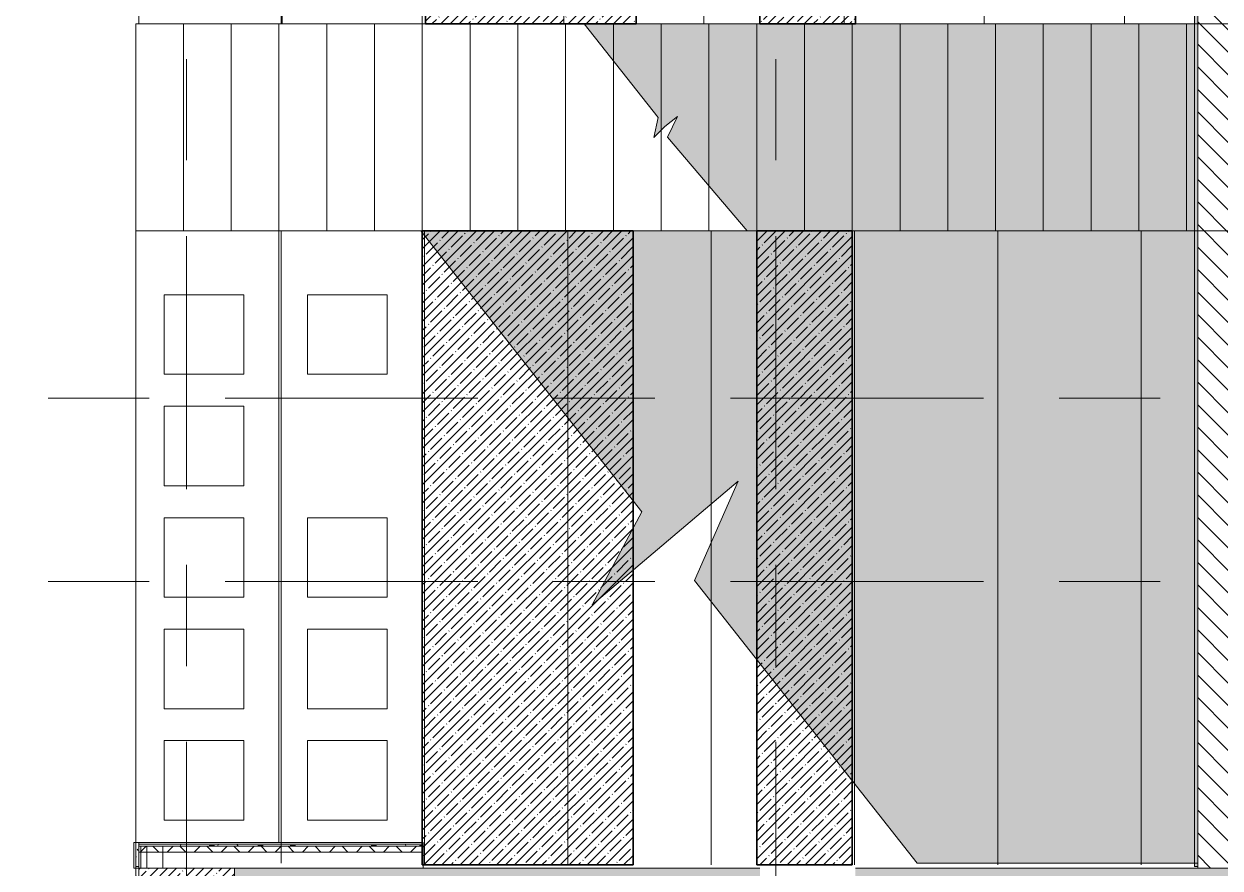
# Model space of a CAD drawing. Header units: millimetres. Extents: x -4185 to 186529, y -8553 to 29097.
# Drawn here: x 21188 to 28700, y 15200 to 20500 of the extents above; entities that cross this region are included whole.
import ezdxf

# ---------------------------------------------------------------- set-up
doc = ezdxf.new("R2010")
doc.units = ezdxf.units.MM
doc.linetypes.add('Осевая', pattern=[3175, 635, -476.25, 1587.5, -476.25])
for name, color, linetype, lineweight in [('A-DETL', 7, 'Continuous', 9), ('A-WALL', 7, 'Continuous', 9), ('I-WALL', 7, 'Continuous', 9), ('S-COLS', 7, 'Continuous', 9), ('S-STRS', 7, 'Continuous', 13), ('S-STRS-1', 7, 'Continuous', 9), ('S-STRS-2', 7, 'Continuous', 35), ('Оси-2', 7, 'Осевая', 9)]:
    doc.layers.add(name, color=color, linetype=linetype, lineweight=lineweight)
doc.layers.add('A-DETL-GENF-1', color=7, linetype='Continuous', lineweight=9, true_color=0xc0c0c0, transparency=0.4)
for name, color, linetype, lineweight, true_color in [('A-WALL-1', 7, 'Continuous', 9, 0x3c3c3c), ('A-WALL-FNSH-1', 7, 'Continuous', 9, 0x3c3c3c), ('I-FURN-1', 7, 'Continuous', 9, 0xf0f0f0)]:
    doc.layers.add(name, color=color, linetype=linetype, lineweight=lineweight, true_color=true_color)
pattern_1 = [(45, (0, 0), (-57.02463, 57.02463), []), (45, (57.025, 0), (-57.02463, 57.02463), [100.806, -20.161, 3.353, -16.808])]
pattern_2 = [(0, (0, 0), (121.92, 30.48), [10.058, -81.382, 10.058, -81.382, -487.68]), (0, (0, 0), (121.92, 30.48), [-182.88, 10.058, -172.822, 10.058, -81.382, -213.36]), (0, (0, 0), (121.92, 30.48), [-457.2, 10.058, -50.902, 10.058, -142.342]), (120, (45.72, 15.24), (-87.356454, 90.345817), [10.058, -81.382, 10.058, -81.382, -487.68]), (120, (45.72, 15.24), (-87.356454, 90.345817), [-182.88, 10.058, -172.822, 10.058, -81.382, -213.36]), (120, (45.72, 15.24), (-87.356454, 90.345817), [-457.2, 10.058, -50.902, 10.058, -142.342]), (240, (60.96, 76.2), (-34.563546, -120.825817), [10.058, -81.382, 10.058, -81.382, -487.68]), (240, (60.96, 76.2), (-34.563546, -120.825817), [-182.88, 10.058, -172.822, 10.058, -81.382, -213.36]), (240, (60.96, 76.2), (-34.563546, -120.825817), [-457.2, 10.058, -50.902, 10.058, -142.342])]

# ---------------------------------------------------------------- blocks, each defined once
blk = doc.blocks.new('Перекрытия 3 - Перекрытия 4-20977624-План размещения напольных электротехнических лючков и розеток 1 этажа в осях 1-12')
at = {"layer": 'S-STRS-1'}
h = blk.add_hatch(dxfattribs=at)
h.set_pattern_fill('FP_1', color=256, style=0, pattern_type=2)
h.set_pattern_definition(pattern_1)
h.paths.add_polyline_path([(25033.8, 20500), (25033.8, 26500), (23710, 26500), (23710, 20500), (24707.4, 20500)])
h.paths.add_polyline_path([(26410, 20500), (26410, 26500), (25810, 26500), (25810, 20500)])
at = {"layer": 'S-STRS'}
for p, q in [((21910, 26340), (21910, 20500)), ((22810, 20500), (22810, 26340)), ((22810, 20500), (21910, 20500)), ((23710, 20500), (22810, 20500))]:
    blk.add_line(p, q, dxfattribs=at)
at = {"layer": 'S-STRS-2'}
for p, q in [((25033.8, 26500), (23710, 26500)), ((23710, 26500), (23710, 20500)), ((25033.8, 20500), (25033.8, 26500)), ((25810, 26500), (25810, 20500)), ((26410, 20500), (26410, 26500)), ((23710, 20500), (25033.8, 20500)), ((25810, 20500), (26410, 20500))]:
    blk.add_line(p, q, dxfattribs=at)
blk = doc.blocks.new('BSC_Колонна _Прямоугольная - 600х600-V48-План размещения напольных электротехнических лючков и розеток 1 этажа в осях 1-12')
at = {"layer": 'S-COLS'}
h = blk.add_hatch(dxfattribs=at)
h.set_pattern_fill('FP_57', color=256, style=0, pattern_type=2)
h.set_pattern_definition([(45, (-22210, -14900), (-57.02463, 57.02463), []), (45, (-22152.975, -14900), (-57.02463, 57.02463), [100.806, -20.161, 3.353, -16.808])])
h.paths.add_polyline_path([(241.1, -300), (300, -300), (300, 300), (-300, 300), (-300, -300)])
for p, q in [((300, 300), (-300, 300)), ((-300, 300), (-300, -300)), ((300, -300), (300, 300)), ((-300, -300), (300, -300))]:
    blk.add_line(p, q, dxfattribs=at)
blk = doc.blocks.new('Подушка 500500  - Подушка 500х500 _второго цвета_-30765996-План размещения напольных электротехнических лючков и розеток 1 этажа в осях 1-12')
at = {"layer": 'I-FURN-1'}
for p, q in [((250, 250), (-250, 250)), ((-250, 250), (-250, -250)), ((-250, -250), (-250, 250)), ((-250, 250), (250, 250)), ((250, -250), (250, 250)), ((250, 250), (250, -250)), ((-250, -250), (250, -250)), ((250, -250), (-250, -250))]:
    blk.add_line(p, q, dxfattribs=at)
blk = doc.blocks.new('Подушка 500500  - Подушка 500500 -30734744-План размещения напольных электротехнических лючков и розеток 1 этажа в осях 1-12')
at = {"layer": 'I-FURN-1'}
for p, q in [((250, 250), (-250, 250)), ((-250, 250), (-250, -250)), ((-250, -250), (-250, 250)), ((-250, 250), (250, 250)), ((250, -250), (250, 250)), ((250, 250), (250, -250)), ((-250, -250), (250, -250)), ((250, -250), (-250, -250))]:
    blk.add_line(p, q, dxfattribs=at)
blk = doc.blocks.new('Перекрытия 2 - Перекрытия 4-32990152-План размещения напольных электротехнических лючков и розеток 1 этажа в осях 1-12')
at = {"layer": 'S-STRS-1'}
h = blk.add_hatch(dxfattribs=at)
h.set_pattern_fill('FP_87', color=256, style=0, pattern_type=2)
h.set_pattern_definition([(45, (20, -20), (-57.02463, 57.02463), []), (45, (77.025, -20), (-57.02463, 57.02463), [100.806, -20.161, 3.353, -16.808])])
h.paths.add_polyline_path([(25033.8, 15200), (25033.8, 19180), (23710, 19180), (23710, 15200)])
h.paths.add_polyline_path([(25810, 15200), (26410, 15200), (26410, 19180), (25810, 19180), (25810, 15211)])
at = {"layer": 'S-STRS'}
for p, q in [((21910, 19180), (22810, 19180)), ((21910, 19180), (21910, 15341)), ((22810, 19180), (23710, 19180)), ((22810, 15341), (22810, 19180))]:
    blk.add_line(p, q, dxfattribs=at)
at = {"layer": 'S-STRS-2'}
for p, q in [((25033.8, 19180), (23710, 19180)), ((23710, 19180), (23710, 15200)), ((25033.8, 15200), (25033.8, 19180)), ((26410, 19180), (25810, 19180)), ((25810, 19180), (25810, 15200)), ((26410, 15200), (26410, 19180)), ((23710, 15200), (25033.8, 15200)), ((25810, 15200), (26410, 15200))]:
    blk.add_line(p, q, dxfattribs=at)

msp = doc.modelspace()

# ---------------------------------------------------------------- hatches: boundary and pattern name
at = {"layer": 'A-DETL-GENF-1'}
for points in [[(26390, 19200), (28560, 19200), (28560, 20500), (24707.4, 20500), (25170.4, 19912), (25143.3, 19786), (25214, 19856.7), (25292.6, 19918.6), (25229.6, 19788), (25731.2, 19200), (25810, 19200)], [(28560, 15231), (28560, 19200), (23690, 19200), (23690, 19188.5), (25069.2, 17437.1), (24755.9, 16853.1), (25672.8, 17628.4), (25399.9, 17004.8), (26796.8, 15231), (28540, 15231)]]:
    msp.add_hatch(color=256, dxfattribs=at).paths.add_polyline_path(points)
at = {"layer": 'I-WALL'}
h = msp.add_hatch(dxfattribs=at)
h.set_pattern_fill('FP_84', color=256, style=0, pattern_type=2)
h.set_pattern_definition(pattern_2)
h.paths.add_polyline_path([(28540, 15210), (28560, 15210), (28560, 26490), (28540, 26490), (28540, 15223.8)])
h = msp.add_hatch(dxfattribs=at)
h.set_pattern_fill('FP_18', color=256, style=0, pattern_type=2)
h.set_pattern_definition([(135, (0, 0), (-70.71068, -70.71068), [])])
h.paths.add_polyline_path([(28760, 15200), (28760, 26500), (28560, 26500), (28560, 15200)])
h = msp.add_hatch(dxfattribs=at)
h.set_pattern_fill('FP_84', color=256, style=0, pattern_type=2)
h.set_pattern_definition(pattern_2)
h.paths.add_polyline_path([(21890, 15210), (21910, 15210), (21910, 15361), (21890, 15361), (21890, 15220)])
h = msp.add_hatch(dxfattribs=at)
h.set_pattern_fill('FP_88', color=256, style=0, pattern_type=2)
h.set_pattern_definition([(0, (0, 0), (406.4, 101.6), [33.528, -271.272, 33.528, -271.272, -1625.6]), (0, (0, 0), (406.4, 101.6), [-609.6, 33.528, -576.072, 33.528, -271.272, -711.2]), (0, (0, 0), (406.4, 101.6), [-1524, 33.528, -169.672, 33.528, -474.472]), (120, (152.4, 50.8), (-291.18818, 301.15272), [33.528, -271.272, 33.528, -271.272, -1625.6]), (120, (152.4, 50.8), (-291.18818, 301.15272), [-609.6, 33.528, -576.072, 33.528, -271.272, -711.2]), (120, (152.4, 50.8), (-291.18818, 301.15272), [-1524, 33.528, -169.672, 33.528, -474.472]), (240, (203.2, 254), (-115.21182, -402.75272), [33.528, -271.272, 33.528, -271.272, -1625.6]), (240, (203.2, 254), (-115.21182, -402.75272), [-609.6, 33.528, -576.072, 33.528, -271.272, -711.2]), (240, (203.2, 254), (-115.21182, -402.75272), [-1524, 33.528, -169.672, 33.528, -474.472])])
h.paths.add_polyline_path([(22451.1, 15337), (23690, 15337), (23690, 15350), (21910, 15350), (21910, 15337), (22069, 15337)])
h = msp.add_hatch(dxfattribs=at)
h.set_pattern_fill('FP_89', color=256, style=0, pattern_type=2)
h.set_pattern_definition([(135, (0, 0), (-84.8528, -84.8528), []), (225, (0, 0), (84.8528, -84.8528), [])])
h.paths.add_polyline_path([(22969, 15300), (23690, 15300), (23690, 15337), (21910, 15337), (21910, 15300), (22790, 15300)])
h = msp.add_hatch(dxfattribs=at)
h.set_pattern_fill('FP_84', color=256, style=0, pattern_type=2)
h.set_pattern_definition(pattern_2)
h.paths.add_polyline_path([(21890, 14580), (21910, 14580), (21910, 15210), (21890, 15210), (21890, 14600)])
h = msp.add_hatch(dxfattribs=at)
h.set_pattern_fill('FP_1', color=256, style=0, pattern_type=2)
h.set_pattern_definition(pattern_1)
h.paths.add_polyline_path([(25810, 14980), (25810, 15200), (22510, 15200), (22510, 14980), (25790, 14980)])
h.paths.add_polyline_path([(30790, 14980), (33010, 14980), (33010, 15200), (30610, 15200), (30610, 14980)])
h.paths.add_polyline_path([(30010, 14980), (30010, 15200), (26410, 15200), (26410, 14980), (28760, 14980)])

# ---------------------------------------------------------------- linework, layer by layer
at = {"layer": 'A-DETL'}
for p, q in [((22804.5, 20500), (22804.5, 26500)), ((23690, 20500), (23690, 26460)), ((24579, 20500), (24579, 26460)), ((25459, 20500), (25459, 26460)), ((26339, 20500), (26339, 26460)), ((27219, 20500), (27219, 26460)), ((28099, 20500), (28099, 26460)), ((21890, 20500), (28781, 20500)), ((21890, 19200), (21890, 20500)), ((22190, 20500), (22190, 19200)), ((22490, 20500), (22490, 19200)), ((22790, 20500), (22790, 19200)), ((23090, 20500), (23090, 19200)), ((23390, 20500), (23390, 19200)), ((23690, 20500), (23690, 19200)), ((23990, 20500), (23990, 19200)), ((24290, 20500), (24290, 19200)), ((24590, 20500), (24590, 19200)), ((28560, 20500), (24707.4, 20500)), ((24707.4, 20500), (25170.4, 19912)), ((24890, 20500), (24890, 19200)), ((25190, 20500), (25190, 19200)), ((25490, 20500), (25490, 19200)), ((25790, 20500), (25790, 19200)), ((26090, 20500), (26090, 19200)), ((26390, 20500), (26390, 19200)), ((26690, 20500), (26690, 19200)), ((26990, 20500), (26990, 19200)), ((27290, 20500), (27290, 19200)), ((27590, 20500), (27590, 19200)), ((27890, 20500), (27890, 19200)), ((28190, 20500), (28190, 19200)), ((28490, 20500), (28490, 19200)), ((28560, 19200), (28560, 20500)), ((25170.4, 19912), (25143.3, 19786)), ((25214, 19856.7), (25292.6, 19918.6)), ((25292.6, 19918.6), (25229.6, 19788)), ((25143.3, 19786), (25214, 19856.7)), ((25229.6, 19788), (25731.2, 19200)), ((28760, 19200), (21890, 19200)), ((22804.5, 19200), (22804.5, 15231)), ((28560, 19200), (23680.9, 19200)), ((23680.9, 19200), (25069.2, 17437.1)), ((23704.5, 19200), (23704.5, 15220)), ((24604.5, 19200), (24604.5, 15220)), ((25504.5, 19200), (25504.5, 15220)), ((25731.2, 19200), (28560, 19200)), ((26404.5, 19200), (26404.5, 15220)), ((27304.5, 19200), (27304.5, 15220)), ((28204.5, 19200), (28204.5, 15220)), ((28560, 15231), (28560, 19200)), ((24755.9, 16853.1), (25672.8, 17628.4)), ((25672.8, 17628.4), (25399.9, 17004.8)), ((25069.2, 17437.1), (24755.9, 16853.1)), ((25399.9, 17004.8), (26796.8, 15231)), ((26796.8, 15231), (28560, 15231))]:
    msp.add_line(p, q, dxfattribs=at)
at = {"layer": 'A-WALL'}
for p, q in [((23695, 15337), (21910, 15337)), ((21923, 15337), (21923, 15200)), ((21960, 15337), (21960, 15200)), ((23695, 15300), (21910, 15300))]:
    msp.add_line(p, q, dxfattribs=at)
at = {"layer": 'A-WALL-1'}
for p, q in [((28540, 26490), (28540, 15210)), ((28560, 26500), (28560, 15200)), ((21910, 15361), (21890, 15361)), ((21890, 15361), (21890, 15000)), ((21910, 15200), (21910, 15361)), ((22060, 15337), (21910, 15337)), ((22060, 15200), (22060, 15337)), ((23695, 15200), (23695, 15350)), ((21910, 15210), (21890, 15210)), ((21890, 15200), (21910, 15200)), ((22510, 15200), (25810, 15200)), ((26410, 15200), (30010, 15200)), ((28540, 15210), (28560, 15210))]:
    msp.add_line(p, q, dxfattribs=at)
at = {"layer": 'A-WALL-FNSH-1'}
for p, q in [((21890, 15361), (21879, 15361)), ((21879, 15361), (21879, 15200)), ((23695, 15361), (21910, 15361)), ((21910, 15350), (23695, 15350)), ((23695, 15350), (23695, 15361)), ((21879, 15200), (21890, 15200))]:
    msp.add_line(p, q, dxfattribs=at)
at = {"layer": 'Оси-2'}
for p, q in [((22210, 593.7), (22210, 24898.1)), ((25910, 593.7), (25910, 24898.1)), ((-885.2, 18150), (36057, 18150)), ((-885.2, 17000), (36057, 17000))]:
    msp.add_line(p, q, dxfattribs=at)

# ---------------------------------------------------------------- block references
at = {"layer": 'I-FURN-1'}
for name, p in [('Подушка 500500  - Подушка 500х500 _второго цвета_-30765996-План размещения напольных электротехнических лючков и розеток 1 этажа в осях 1-12', (22319, 18550)), ('Подушка 500500  - Подушка 500х500 _второго цвета_-30765996-План размещения напольных электротехнических лючков и розеток 1 этажа в осях 1-12', (23219, 18550)), ('Подушка 500500  - Подушка 500500 -30734744-План размещения напольных электротехнических лючков и розеток 1 этажа в осях 1-12', (22319, 17850)), ('Подушка 500500  - Подушка 500х500 _второго цвета_-30765996-План размещения напольных электротехнических лючков и розеток 1 этажа в осях 1-12', (22319, 17150)), ('Подушка 500500  - Подушка 500500 -30734744-План размещения напольных электротехнических лючков и розеток 1 этажа в осях 1-12', (23219, 17150)), ('Подушка 500500  - Подушка 500500 -30734744-План размещения напольных электротехнических лючков и розеток 1 этажа в осях 1-12', (22319, 16450)), ('Подушка 500500  - Подушка 500х500 _второго цвета_-30765996-План размещения напольных электротехнических лючков и розеток 1 этажа в осях 1-12', (23219, 16450)), ('Подушка 500500  - Подушка 500500 -30734744-План размещения напольных электротехнических лючков и розеток 1 этажа в осях 1-12', (22319, 15750)), ('Подушка 500500  - Подушка 500х500 _второго цвета_-30765996-План размещения напольных электротехнических лючков и розеток 1 этажа в осях 1-12', (23219, 15750))]:
    msp.add_blockref(name, p, dxfattribs=at)
at = {"layer": 'S-COLS'}
msp.add_blockref('BSC_Колонна _Прямоугольная - 600х600-V48-План размещения напольных электротехнических лючков и розеток 1 этажа в осях 1-12', (22210, 14900), dxfattribs=at)
at = {"layer": 'S-STRS'}
for name, p in [('Перекрытия 3 - Перекрытия 4-20977624-План размещения напольных электротехнических лючков и розеток 1 этажа в осях 1-12', (0, 0)), ('Перекрытия 2 - Перекрытия 4-32990152-План размещения напольных электротехнических лючков и розеток 1 этажа в осях 1-12', (-20, 20))]:
    msp.add_blockref(name, p, dxfattribs=at)

doc.saveas('drawing.dxf')
